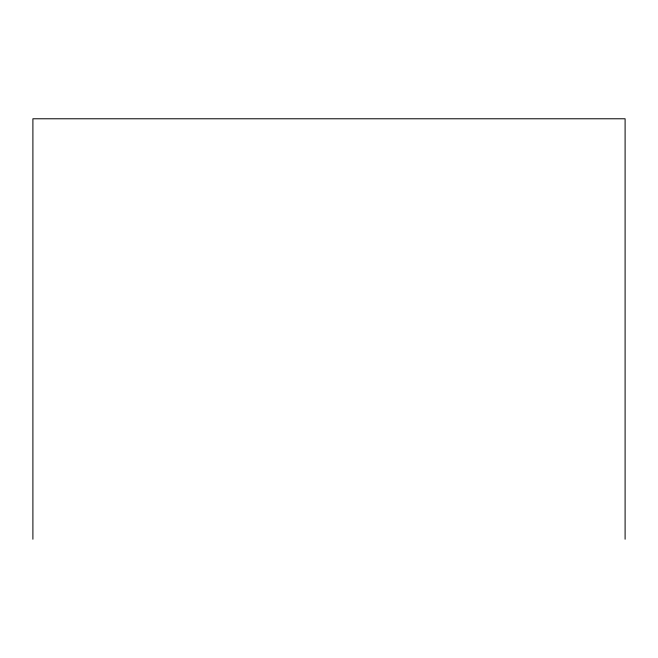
<?xml version="1.0" encoding="UTF-8"?>
<svg xmlns="http://www.w3.org/2000/svg" width="658" height="658" viewBox="0 0 658 658"><rect width="100%" height="100%" fill="white"/><g stroke="black" fill="none" stroke-linecap="round" stroke-linejoin="round"><path stroke-width="0.99" d="M625.1 539.223L625.1 118.777L32.9 118.777L32.9 539.223"/></g></svg>
